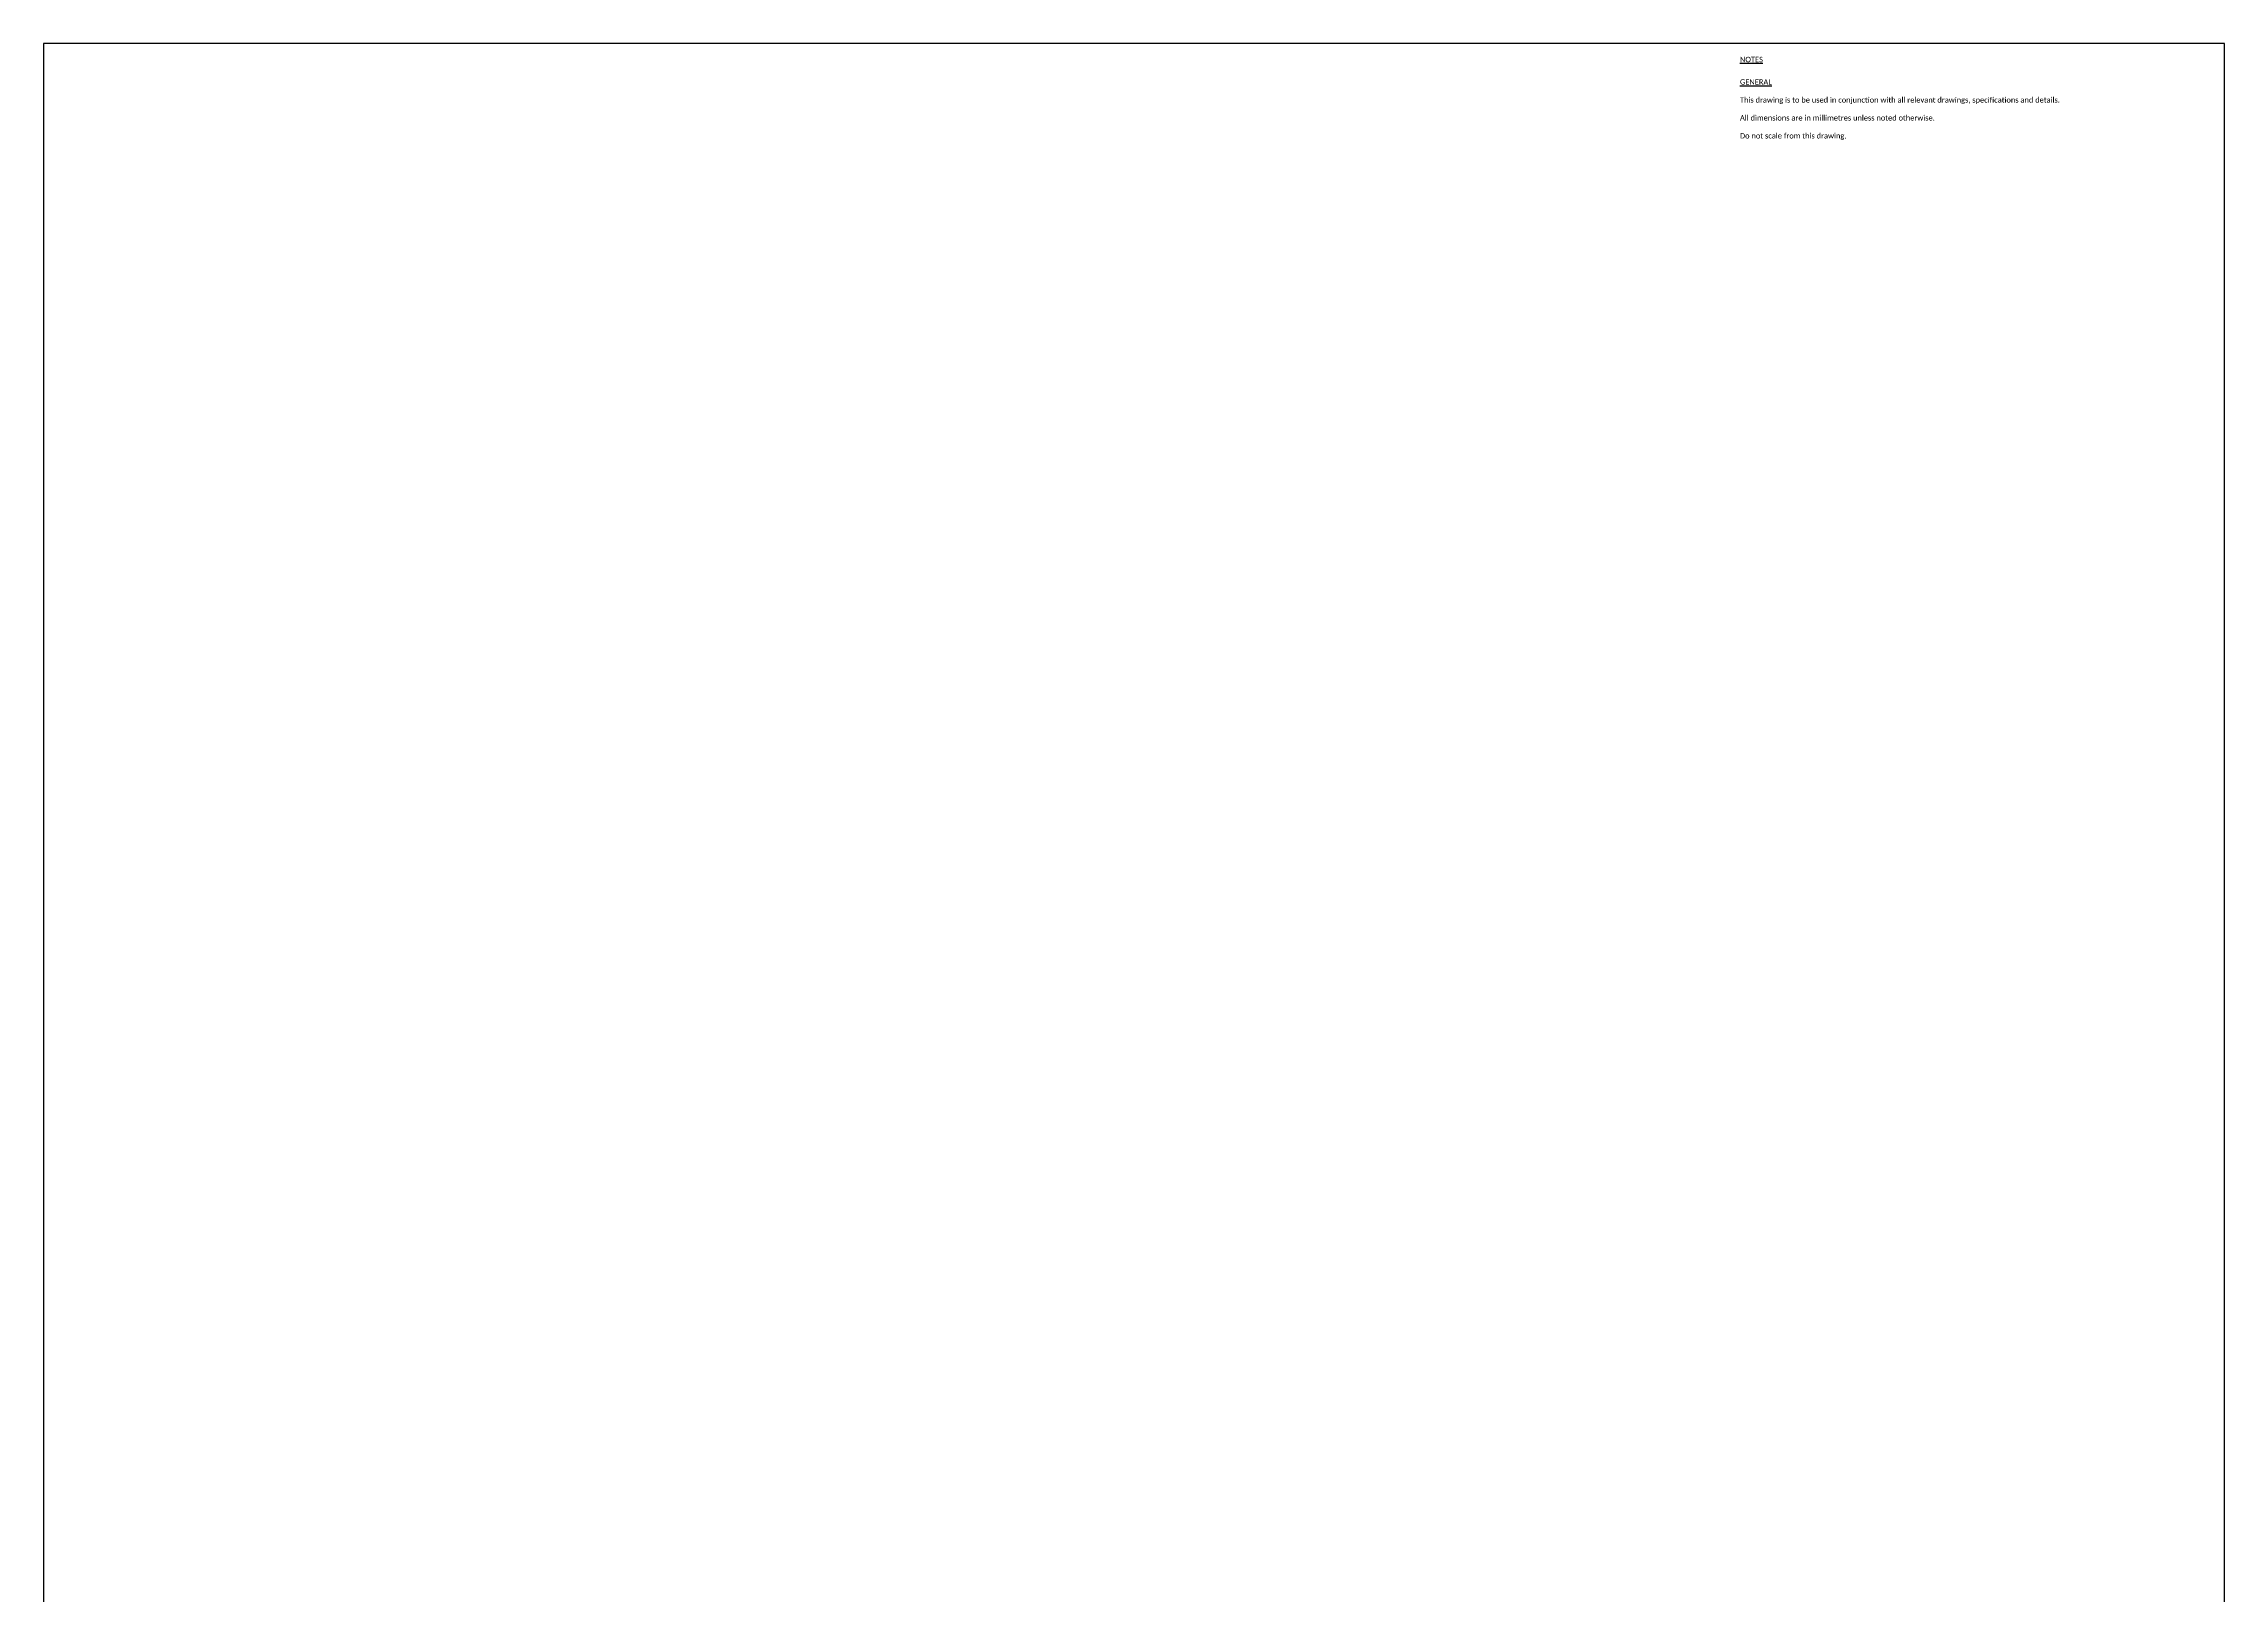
# Paper-space layout 'A0mask (portrait)' of a CAD drawing. Extents: x 0 to 810, y 0 to 1153.
# Drawn here: x 0 to 810, y 576 to 1153 of the extents above; entities that cross this region are included whole.
import ezdxf
from ezdxf.enums import TextEntityAlignment as Align

# ---------------------------------------------------------------- set-up
doc = ezdxf.new("R2010")
doc.units = 0
doc.layers.get('0').update_dxf_attribs({"linetype": 'CONTINUOUS'})
doc.layers.get('Defpoints').update_dxf_attribs({"linetype": 'CONTINUOUS'})
doc.layers.add('JPP_Mask', color=7, linetype='CONTINUOUS')
doc.layers.add('JPP_Text', color=2, linetype='CONTINUOUS')
doc.styles.add('JPP', font='arial.ttf')
doc.styles.get("Standard").update_dxf_attribs({"font": 'calibri.ttf', "height": 2})

# ---------------------------------------------------------------- blocks, each defined once
blk = doc.blocks.new('A0mask (portrait)')
at = {"layer": 'Defpoints'}
blk.add_lwpolyline([(810, 0), (810, 1153), (0, 1153), (0, 0)], close=True, dxfattribs=at)
at = {"color": 7, "style": 'JPP'}
for tag, p in [('Client', (743, 115)), ('Project1', (743, 90)), ('Project2', (743, 82.5)), ('Project3', (743, 75)), ('Title1', (743, 57.5)), ('Title2', (743, 50)), ('Title3', (743, 42.5)), ('Status', (635, 7.5))]:
    blk.add_attdef(tag, text='', height=3.5, dxfattribs=at).set_placement(p, align=Align.MIDDLE_LEFT)
at = {"color": 2, "style": 'JPP'}
for tag, p in [('Scale', (662.5, 25)), ('Drawn', (707.5, 25)), ('Checked', (752.5, 25)), ('Date', (797.5, 25))]:
    blk.add_attdef(tag, text='', height=2, dxfattribs=at).set_placement(p, align=Align.MIDDLE_CENTER)
at = {"color": 6, "style": 'JPP'}
for tag, p in [('Ref', (725, 7.5)), ('DrgNo.', (767, 7.5))]:
    blk.add_attdef(tag, text='', height=4, dxfattribs=at).set_placement(p, align=Align.MIDDLE_LEFT)
blk.add_attdef('Rev', text='', height=4, dxfattribs=at).set_placement((801.27, 7.5), align=Align.MIDDLE_CENTER)

psp = doc.layouts.new('A0mask (portrait)')

# ---------------------------------------------------------------- block references
at = {"layer": 'JPP_Mask'}
psp.add_blockref('A0mask (portrait)', (0, 0), dxfattribs=at)

# ---------------------------------------------------------------- texts
at = {"layer": 'JPP_Text', "ltscale": 250, "insert": (630.07, 1148.09), "char_height": 2, "width": 120.3043, "attachment_point": 1}
psp.add_mtext('\\pt2,4,8,80,114;{\\LNOTES\\P\\H1.5x;\\P\\H0.6667x;GENERAL\\P\\P}This drawing is to be used in conjunction with all relevant drawings, specifications and details.\\P\\PAll dimensions are in millimetres unless noted otherwise.\\P\\PDo not scale from this drawing.', dxfattribs=at)

doc.saveas('drawing.dxf')
